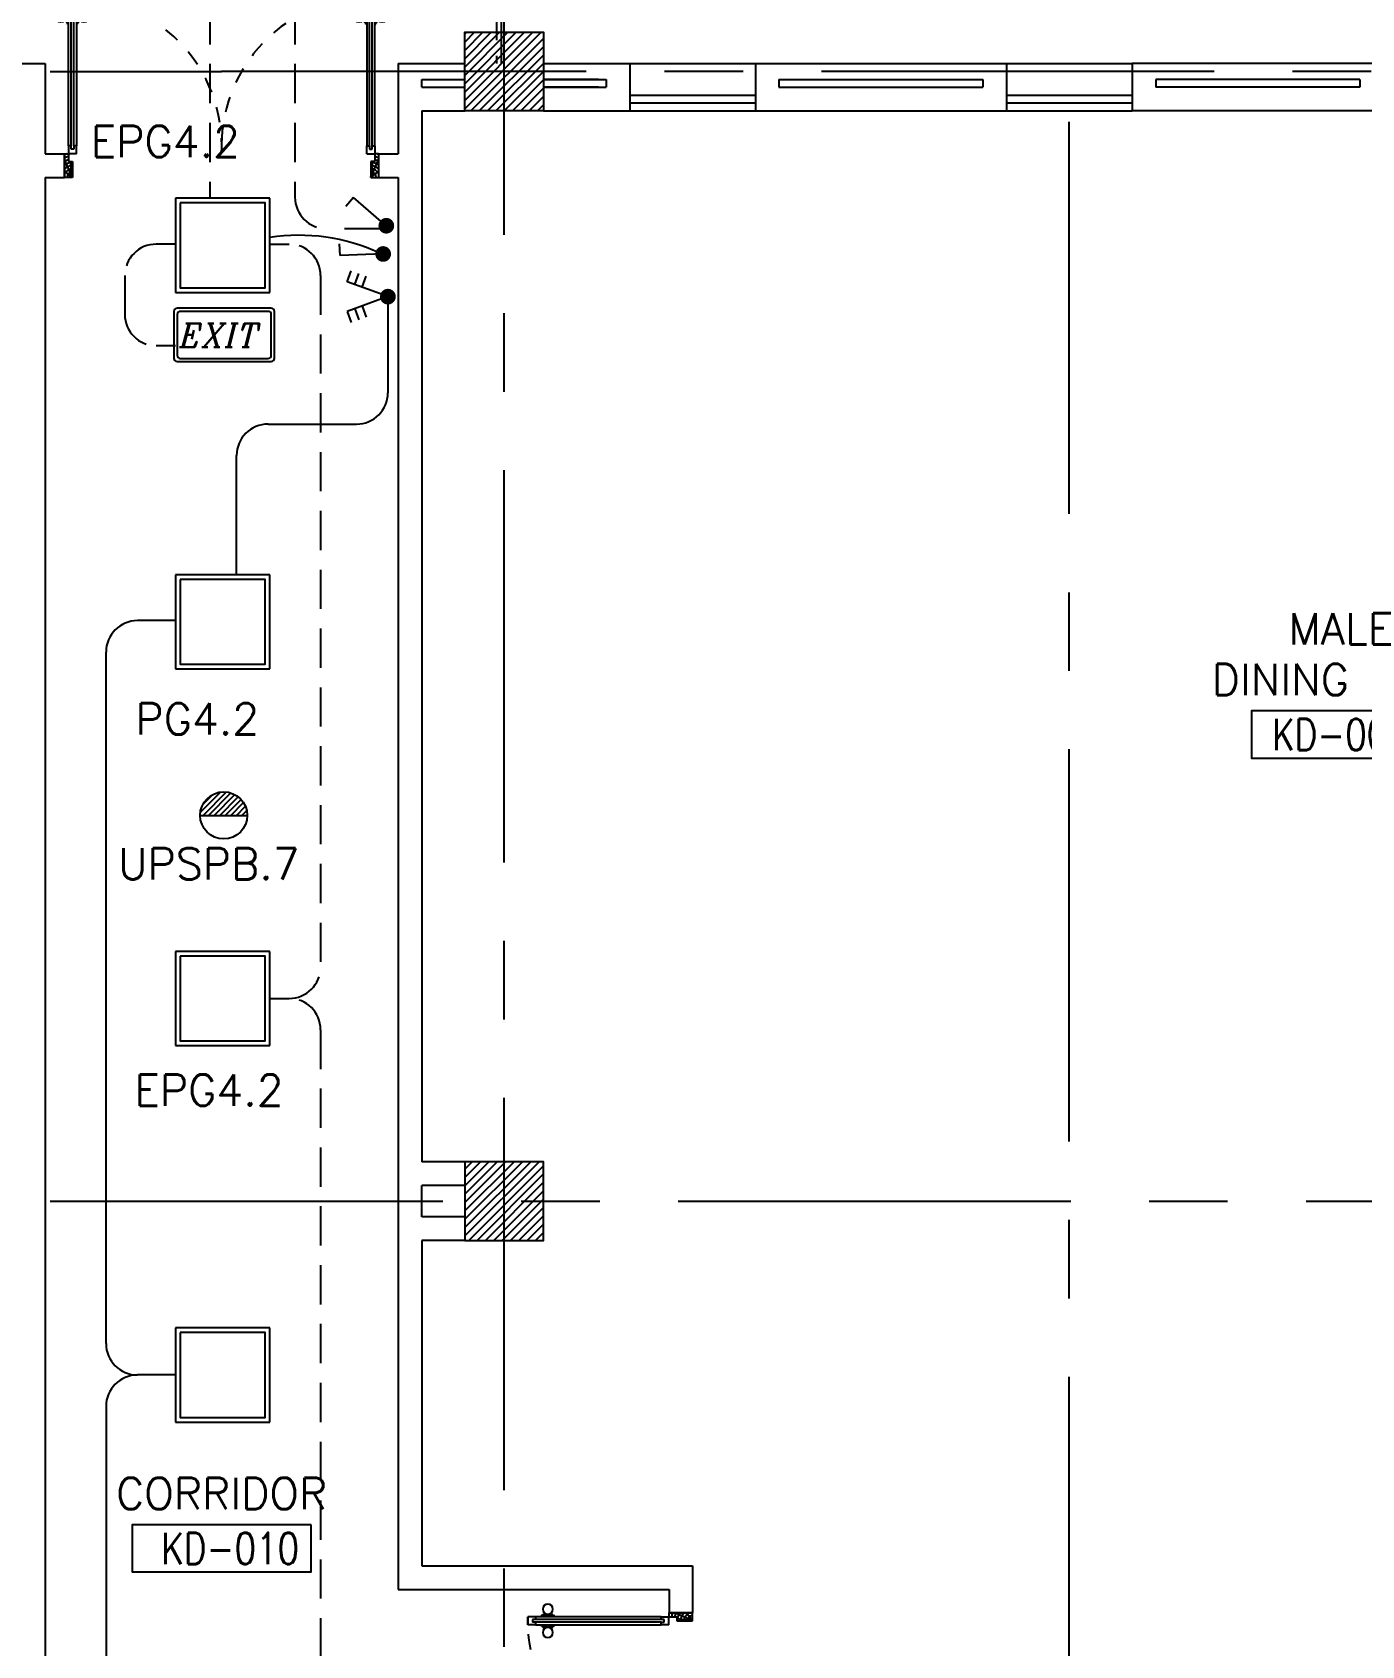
# Model space of a CAD drawing. Extents: x -10 to 91, y -4 to 87.
# Drawn here: x 70.58 to 79.05, y 63.27 to 73.56 of the extents above; entities that cross this region are included whole.
import ezdxf
from ezdxf.enums import TextEntityAlignment as Align

# ---------------------------------------------------------------- set-up
doc = ezdxf.new("R2010")
doc.units = 0
doc.header["$MEASUREMENT"] = 0
doc.header["$PDMODE"] = 3
doc.header["$PDSIZE"] = 0.1
for name, pattern in [('CENTERX2', [4, 2.5, -0.5, 0.5, -0.5]), ('HIDDEN', [0.375, 0.25, -0.125]), ('HIDDEN2', [0.1875, 0.125, -0.0625])]:
    doc.linetypes.add(name, pattern=pattern)
doc.layers.get('0').update_dxf_attribs({"linetype": 'CONTINUOUS'})
doc.layers.get('DEFPOINTS').update_dxf_attribs({"linetype": 'CONTINUOUS'})
for name, color, linetype in [('AX-DIM', 11, 'CONTINUOUS'), ('AXES', 11, 'CENTERX2'), ('COL', 11, 'CONTINUOUS'), ('DOOR', 11, 'CONTINUOUS'), ('E-CLINE', 2, 'CONTINUOUS'), ('E-HLINE', 2, 'HIDDEN'), ('E-LITE', 4, 'CONTINUOUS'), ('E-SWITCH', 4, 'CONTINUOUS'), ('E-TEXT', 4, 'CONTINUOUS'), ('E-TRXT', 4, 'CONTINUOUS'), ('EL-LITE', 4, 'CONTINUOUS'), ('HAT', 11, 'CONTINUOUS'), ('INSUL', 11, 'CONTINUOUS'), ('RM-BOX', 11, 'CONTINUOUS'), ('RM-NAME', 11, 'CONTINUOUS'), ('RM-NO', 11, 'CONTINUOUS'), ('STR', 11, 'CONTINUOUS'), ('WALL', 11, 'CONTINUOUS'), ('WIN', 11, 'CONTINUOUS')]:
    doc.layers.add(name, color=color, linetype=linetype)
doc.styles.add('ITALICC', font='italicc')
doc.styles.add('ROMANS', font='ROMANS.shx', dxfattribs={"width": 0.6})
doc.dimstyles.new('STANDARD in', dxfattribs={"dimtxt": 0.2, "dimasz": 0.1, "dimexe": 0.07, "dimexo": 0.05, "dimgap": 0.1, "dimtad": 1, "dimdec": 0, "dimlfac": 1000, "dimzin": 0, "dimdsep": 46, "dimtxsty": 'ROMANS', "dimblk": 'ARCHTICK', "dimcen": 0.05, "dimdle": 0.05, "dimclrd": 7, "dimclre": 7, "dimclrt": 2, "dimadec": 0, "dimazin": 0, "dimtfac": 1, "dimtdec": 0, "dimtmove": 2, "dimatfit": 3, "dimldrblk": 'ARCHTICK', "dimfxl": 0, "dimtolj": 1, "dimtzin": 0, "dimarcsym": 0})

# ---------------------------------------------------------------- blocks, each defined once
blk = doc.blocks.new('RM1')
at = {"layer": 'RM-BOX'}
blk.add_lwpolyline([(570, -200), (-570, -200), (-570, -500), (570, -500)], close=True, dxfattribs=at)
at = {"layer": 'RM-NAME', "style": 'ROMANS'}
for tag, p in [('ROOMNAME1', (0, 324)), ('ROOMNAME2', (0, 0))]:
    blk.add_attdef(tag, text='', height=200, dxfattribs=at).set_placement(p, align=Align.MIDDLE)
at = {"layer": 'RM-NO', "style": 'ROMANS', "width": 0.8}
blk.add_attdef('ROOMNO', text='', height=200, dxfattribs=at).set_placement((0, -350), align=Align.MIDDLE)
blk = doc.blocks.new('A$C272A55A0')
at = {"layer": 'DOOR', "color": 0, "linetype": 'ByBlock'}
for p, q in [((0, 900), (0, 1050)), ((50, 1050), (0, 1050)), ((50, 950), (50, 1050)), ((1750, 950), (1750, 1050)), ((1750, 1050), (1800, 1050)), ((1800, 1050), (1800, 900)), ((25, 950), (50, 950)), ((25, 900), (25, 950)), ((1775, 950), (1750, 950)), ((1775, 900), (1775, 950)), ((0, 900), (25, 900)), ((75, 900), (25, 900)), ((25, 850), (25, 900)), ((42, 850), (25, 850)), ((58, 870), (42, 870)), ((42, 870), (42, 850)), ((58, 850), (58, 870)), ((75, 850), (58, 850)), ((75, 900), (75, 850)), ((1725, 900), (1775, 900)), ((1725, 900), (1725, 850)), ((1725, 850), (1742, 850)), ((1742, 870), (1758, 870)), ((1742, 850), (1742, 870)), ((1758, 870), (1758, 850)), ((1758, 850), (1775, 850)), ((1800, 900), (1775, 900)), ((1775, 850), (1775, 900)), ((1718, 160), (1709, 160)), ((1709, 95), (1709, 160)), ((1725, 173), (1718, 173)), ((1718, 173), (1718, 83)), ((1718, 95), (1718, 160)), ((1775, 173), (1782, 173)), ((1782, 173), (1782, 83)), ((1782, 160), (1791, 160)), ((1782, 95), (1782, 160)), ((1791, 95), (1791, 160)), ((25, 50), (42, 50)), ((25, 50), (25, 0)), ((25, 0), (75, 0)), ((75, 0), (25, 0)), ((42, 50), (42, 30)), ((42, 30), (58, 30)), ((58, 50), (75, 50)), ((58, 50), (58, 30)), ((75, 50), (75, 0)), ((1718, 95), (1709, 95)), ((1725, 83), (1718, 83)), ((1742, 50), (1725, 50)), ((1725, 50), (1725, 0)), ((1775, 0), (1725, 0)), ((1725, 0), (1775, 0)), ((1742, 50), (1742, 30)), ((1758, 30), (1742, 30)), ((1775, 50), (1758, 50)), ((1758, 50), (1758, 30)), ((1775, 83), (1782, 83)), ((1775, 50), (1775, 0)), ((1782, 95), (1791, 95))]:
    blk.add_line(p, q, dxfattribs=at)
at = {"layer": 'DOOR', "color": 9, "linetype": 'ByBlock'}
for p, q in [((50, 1050), (0, 1010)), ((50, 1050), (0, 937)), ((50, 1050), (37, 950)), ((1750, 1050), (1800, 1010)), ((1750, 1050), (1800, 937)), ((1750, 1050), (1763, 950))]:
    blk.add_line(p, q, dxfattribs=at)
at = {"layer": 'DOOR', "linetype": 'ByBlock'}
for p, q in [((25, 850), (25, 50)), ((42, 850), (42, 50)), ((58, 850), (58, 50)), ((75, 50), (75, 850)), ((1725, 50), (1725, 850)), ((1742, 850), (1742, 50)), ((1758, 850), (1758, 50)), ((1775, 850), (1775, 50))]:
    blk.add_line(p, q, dxfattribs=at)
at = {"layer": 'DOOR', "color": 0, "linetype": 'ByBlock'}
for centre in [(1676, 128), (1824, 128)]:
    blk.add_circle(centre, 32.4, dxfattribs=at)
at = {"layer": 'DOOR', "color": 9, "linetype": 'ByBlock'}
for centre, radius, start, end in [((50, 1050), 54.4, 203.2074, 270), ((50, 1050), 34.4, 180, 270), ((50, 1050), 14.4, 180, 270), ((1750, 1050), 14.4, 270, 0), ((1750, 1050), 34.4, 270, 0), ((1750, 1050), 54.4, 270, 336.7926), ((50, 1050), 74.4, 227.7764, 270), ((50, 1050), 94.4, 238.0182, 270), ((50, 1050), 114, 244.0838, 257.3774), ((50, 1050), 134, 248.1598, 259.28), ((1750, 1050), 74.4, 270, 312.2236), ((1750, 1050), 94.4, 270, 301.9818), ((1750, 1050), 114, 282.6226, 295.9162), ((1750, 1050), 134, 280.72, 291.8402), ((50, 1050), 154, 251.1053, 256.2858), ((1750, 1050), 154, 283.7142, 288.8947)]:
    blk.add_arc(centre, radius, start, end, dxfattribs=at)
at = {"layer": 'DOOR', "linetype": 'HIDDEN', "ltscale": 0.5}
for centre, start, end in [((50, 851), 268.3174, 3.2965), ((1750, 851), 176.7035, 271.6826)]:
    blk.add_arc(centre, 851, start, end, dxfattribs=at)
at = {"layer": 'WALL', "linetype": 'ByBlock'}
blk.add_line((1800, 900), (1800, 1050), dxfattribs=at)
blk = doc.blocks.new('*X43')
at = {"color": 0}
for p, q in [((84179, 62330), (84651, 62801)), ((84179, 62383), (84598, 62801)), ((84179, 62436), (84545, 62801)), ((84179, 62489), (84492, 62801)), ((84179, 62542), (84438, 62801)), ((84179, 62595), (84385, 62801)), ((84179, 62648), (84332, 62801)), ((84179, 62701), (84279, 62801)), ((84179, 62754), (84226, 62801)), ((84204, 62301), (84679, 62777)), ((84257, 62301), (84679, 62724)), ((84310, 62301), (84679, 62671)), ((84363, 62301), (84679, 62617)), ((84416, 62301), (84679, 62564)), ((84469, 62301), (84679, 62511)), ((84522, 62301), (84679, 62458)), ((84575, 62301), (84679, 62405)), ((84628, 62301), (84679, 62352))]:
    blk.add_line(p, q, dxfattribs=at)
blk = doc.blocks.new('A$C010A25D0')
at = {"layer": 'DOOR', "color": 0, "linetype": 'ByBlock'}
for p, q in [((0, 2031), (0, 1981)), ((0, 1981), (0, 2031)), ((50, 2031), (0, 2031)), ((50, 1981), (0, 1981)), ((30, 2014), (30, 1998)), ((50, 2014), (30, 2014)), ((50, 1998), (30, 1998)), ((50, 2031), (50, 2014)), ((50, 1998), (50, 1981)), ((83, 2031), (83, 2038)), ((173, 2038), (83, 2038)), ((83, 1981), (83, 1974)), ((173, 1974), (83, 1974)), ((95, 2038), (95, 2047)), ((95, 2047), (160, 2047)), ((95, 2038), (160, 2038)), ((95, 1974), (95, 1965)), ((95, 1974), (160, 1974)), ((95, 1965), (160, 1965)), ((160, 2038), (160, 2047)), ((160, 1974), (160, 1965)), ((173, 2031), (173, 2038)), ((173, 1981), (173, 1974)), ((950, 2014), (950, 2031)), ((950, 2031), (1000, 2031)), ((970, 2014), (950, 2014)), ((950, 1981), (950, 1998)), ((950, 1998), (970, 1998)), ((1000, 1981), (950, 1981)), ((970, 1998), (970, 2014)), ((1000, 2056), (1000, 2031)), ((1000, 2056), (1150, 2056)), ((1000, 1981), (1000, 2031)), ((1000, 2031), (1050, 2031)), ((1050, 2031), (1050, 2006)), ((1050, 2006), (1150, 2006)), ((1150, 2006), (1150, 2056)), ((50, 131), (0, 131)), ((0, 131), (0, 81)), ((0, 81), (0, 131)), ((50, 114), (30, 114)), ((30, 98), (30, 114)), ((50, 114), (50, 131)), ((173, 138), (83, 138)), ((83, 131), (83, 138)), ((95, 147), (160, 147)), ((95, 138), (95, 147)), ((95, 138), (160, 138)), ((160, 138), (160, 147)), ((173, 131), (173, 138)), ((1000, 131), (950, 131)), ((950, 131), (950, 114)), ((950, 114), (970, 114)), ((970, 114), (970, 98)), ((1000, 131), (1000, 81)), ((1050, 81), (1050, 106)), ((1050, 106), (1150, 106)), ((1150, 106), (1150, 56)), ((50, 81), (0, 81)), ((50, 98), (30, 98)), ((50, 81), (50, 98)), ((83, 81), (83, 74)), ((173, 74), (83, 74)), ((95, 74), (160, 74)), ((95, 74), (95, 65)), ((95, 65), (160, 65)), ((160, 74), (160, 65)), ((173, 81), (173, 74)), ((970, 98), (950, 98)), ((950, 98), (950, 81)), ((950, 81), (1000, 81)), ((1000, 56), (1000, 81)), ((1000, 81), (1050, 81)), ((1000, 56), (1150, 56))]:
    blk.add_line(p, q, dxfattribs=at)
at = {"layer": 'DOOR', "linetype": 'ByBlock'}
for p, q in [((950, 2031), (50, 2031)), ((950, 2014), (50, 2014)), ((950, 1998), (50, 1998)), ((50, 1981), (950, 1981)), ((50, 131), (950, 131)), ((950, 114), (50, 114)), ((950, 98), (50, 98)), ((950, 81), (50, 81)), ((1150, 56), (1000, 56))]:
    blk.add_line(p, q, dxfattribs=at)
at = {"layer": 'DOOR', "color": 9, "linetype": 'ByBlock'}
for p, q in [((1150, 2006), (1037, 2056)), ((1150, 2006), (1050, 2019)), ((1150, 2006), (1110, 2056)), ((1150, 106), (1037, 56)), ((1150, 106), (1050, 93)), ((1150, 106), (1110, 56))]:
    blk.add_line(p, q, dxfattribs=at)
at = {"layer": 'DOOR', "color": 0, "linetype": 'ByBlock'}
for centre in [(128, 2079), (128, 1932), (128, 179), (128, 32)]:
    blk.add_circle(centre, 32.4, dxfattribs=at)
at = {"layer": 'DOOR', "linetype": 'HIDDEN', "ltscale": 0.5}
for centre, start, end in [((951, 2006), 178.494, 272.9568), ((951, 106), 87.0432, 181.506)]:
    blk.add_arc(centre, 951, start, end, dxfattribs=at)
at = {"layer": 'DOOR', "color": 9, "linetype": 'ByBlock'}
for centre, radius, start, end in [((1150, 2006), 154, 161.1053, 166.2858), ((1150, 2006), 134, 158.1598, 169.28), ((1150, 2006), 114, 154.0838, 167.3774), ((1150, 2006), 94.4, 148.0182, 180), ((1150, 2006), 74.4, 137.7764, 180), ((1150, 2006), 54.4, 113.2074, 180), ((1150, 2006), 34.4, 90, 180), ((1150, 2006), 14.4, 90, 180), ((1150, 106), 94.4, 180, 211.9818), ((1150, 106), 74.4, 180, 222.2236), ((1150, 106), 54.4, 180, 246.7926), ((1150, 106), 34.4, 180, 270), ((1150, 106), 14.4, 180, 270), ((1150, 106), 154, 193.7142, 198.8947), ((1150, 106), 134, 190.72, 201.8402), ((1150, 106), 114, 192.6226, 205.9162)]:
    blk.add_arc(centre, radius, start, end, dxfattribs=at)
at = {"layer": 'WALL'}
blk.add_line((1000, 56), (1150, 56), dxfattribs=at)
blk = doc.blocks.new('*X63')
at = {"color": 0}
for p, q in [((196689, 69515), (197174, 70001)), ((196689, 69568), (197121, 70001)), ((196689, 69621), (197068, 70001)), ((196689, 69675), (197015, 70001)), ((196689, 69728), (196962, 70001)), ((196689, 69781), (196909, 70001)), ((196689, 69834), (196856, 70001)), ((196689, 69887), (196803, 70001)), ((196689, 69940), (196750, 70001)), ((196689, 69993), (196697, 70001)), ((196727, 69501), (197189, 69962)), ((196780, 69501), (197189, 69909)), ((196833, 69501), (197189, 69856)), ((196886, 69501), (197189, 69803)), ((196939, 69501), (197189, 69750)), ((196992, 69501), (197189, 69697)), ((197045, 69501), (197189, 69644)), ((197098, 69501), (197189, 69591)), ((197151, 69501), (197189, 69538))]:
    blk.add_line(p, q, dxfattribs=at)
blk = doc.blocks.new('_ARCHTICK')
at = {"color": 0, "linetype": 'ByBlock', "const_width": 0.15}
blk.add_lwpolyline([(-0.5, -0.5), (0.5, 0.5)], dxfattribs=at)
blk = doc.blocks.new('*D134')
at = {"layer": 'AX-DIM', "color": 7, "lineweight": -2}
for p, q in [((13.294, 73.42), (13.294, 85.618)), ((88.61, 84.178), (88.61, 85.618)), ((13.244, 85.548), (88.66, 85.548))]:
    blk.add_line(p, q, dxfattribs=at)
at = {"layer": 'DEFPOINTS', "color": 0}
for p in [(88.61, 85.548), (88.61, 84.128), (13.294, 73.37)]:
    blk.add_point(p, dxfattribs=at)
at = {"layer": 'AX-DIM', "color": 7, "lineweight": -2, "xscale": 0.1, "yscale": 0.1, "zscale": 0.1, "rotation": 180}
blk.add_blockref('_ARCHTICK', (13.294, 85.548), dxfattribs=at)
at = {"layer": 'AX-DIM', "color": 7, "lineweight": -2, "xscale": 0.1, "yscale": 0.1, "zscale": 0.1}
blk.add_blockref('_ARCHTICK', (88.61, 85.548), dxfattribs=at)
at = {"layer": 'AX-DIM', "color": 2, "insert": (50.952, 85.748), "char_height": 0.2, "attachment_point": 5, "style": 'ROMANS'}
blk.add_mtext('\\A1;75316', dxfattribs=at)
blk = doc.blocks.new('3G2W')
for p, q in [((0.329, 0.12), (0.278, 0.261)), ((0.423, 0.154), (0.372, 0.295)), ((0.517, 0.188), (0.466, 0.329)), ((0, 0), (0.517, 0.188)), ((0, 0), (0.517, -0.188)), ((0.329, -0.12), (0.278, -0.261)), ((0.423, -0.154), (0.372, -0.295)), ((0.517, -0.188), (0.466, -0.329))]:
    blk.add_line(p, q)
at = {"const_width": 0.1}
blk.add_lwpolyline([(-0.05, 0, 1), (0.05, 0, 1)], format="xyb", close=True, dxfattribs=at)
blk = doc.blocks.new('EXIT')
at = {"layer": 'E-LITE', "color": 4}
for p, q in [((-0.32, 0.15), (-0.32, -0.15)), ((0.3, 0.17), (-0.3, 0.17)), ((0.32, -0.15), (0.32, 0.15)), ((-0.3, -0.17), (0.3, -0.17))]:
    blk.add_line(p, q, dxfattribs=at)
at = {"layer": 'E-LITE', "color": 8}
for p, q in [((-0.3, 0.13), (-0.3, -0.13)), ((0.28, 0.15), (-0.28, 0.15)), ((0.3, -0.13), (0.3, 0.13)), ((-0.28, -0.15), (0.28, -0.15))]:
    blk.add_line(p, q, dxfattribs=at)
at = {"layer": 'E-LITE', "color": 4}
for centre, start, end in [((-0.3, 0.15), 90, 180), ((0.3, 0.15), 360, 90), ((-0.3, -0.15), 180, 270), ((0.3, -0.15), 270, 0)]:
    blk.add_arc(centre, 0.02, start, end, dxfattribs=at)
at = {"layer": 'E-LITE', "color": 8}
for centre, start, end in [((-0.28, 0.13), 90, 180), ((0.28, 0.13), 0, 90), ((-0.28, -0.13), 180, 270), ((0.28, -0.13), 270, 0)]:
    blk.add_arc(centre, 0.02, start, end, dxfattribs=at)
at = {"layer": 'E-LITE', "color": 5, "style": 'ITALICC'}
blk.add_text('EXIT', height=0.15, dxfattribs=at).set_placement((-0.284, -0.078))
blk = doc.blocks.new('L42')
at = {"layer": 'E-LITE'}
for p, q in [((0.3, 0.3), (-0.3, 0.3)), ((-0.3, 0.3), (-0.3, -0.3)), ((0.3, -0.3), (0.3, 0.3)), ((-0.3, -0.3), (0.3, -0.3))]:
    blk.add_line(p, q, dxfattribs=at)
at = {"layer": 'E-LITE', "color": 8}
blk.add_lwpolyline([(-0.27, 0.27), (-0.27, -0.27), (0.27, -0.27), (0.27, 0.27)], close=True, dxfattribs=at)
blk = doc.blocks.new('1G1W')
for p, q in [((0, 0), (0.55, 0)), ((0.55, 0), (0.55, -0.15))]:
    blk.add_line(p, q)
at = {"const_width": 0.1}
blk.add_lwpolyline([(-0.05, 0, 1), (0.05, 0, 1)], format="xyb", close=True, dxfattribs=at)
blk = doc.blocks.new('EL')
at = {"layer": 'EL-LITE'}
h = blk.add_hatch(dxfattribs=at)
h.set_pattern_fill('ANSI31', color=4, scale=0.2, style=0)
h.set_pattern_definition([(45, (587.071197, 567.777136), (-0.0176776695, 0.0176776695), [])])
h.paths.add_polyline_path([(0.15, 0, 1), (-0.15, 0)])
at = {"layer": 'EL-LITE', "color": 4}
blk.add_line((-0.15, 0), (0.15, 0), dxfattribs=at)
blk.add_circle((0, 0), 0.15, dxfattribs=at)

msp = doc.modelspace()

# ---------------------------------------------------------------- linework, layer by layer
at = {"layer": 'AXES'}
for p, q in [((73.5839, -3.736), (73.5839, 86.0986)), ((2.6925, 73.3054), (71.7839, 73.3054)), ((90.1058, 73.3054), (71.7839, 73.3054)), ((77.1839, 14.4854), (77.1839, 73.3054)), ((2.6925, 66.1054), (90.1058, 66.1054))]:
    msp.add_line(p, q, dxfattribs=at)
at = {"layer": 'COL'}
for points in [[(73.3339, 73.0554), (73.3339, 73.5554), (73.8339, 73.5554), (73.8339, 73.0554)], [(73.3339, 66.3554), (73.3339, 65.8554), (73.8339, 65.8554), (73.8339, 66.3554)]]:
    msp.add_lwpolyline(points, close=True, dxfattribs=at)
at = {"layer": 'E-CLINE', "color": 4}
for p, q in [((71.4909, 69.8052), (71.2475, 69.8052)), ((71.4909, 69.8052), (71.2475, 69.8052)), ((71.0475, 65.1973), (71.0475, 69.6052)), ((71.0475, 65.1973), (71.0475, 69.6052)), ((71.4909, 64.9973), (71.2475, 64.9973)), ((71.4909, 64.9973), (71.2475, 64.9973)), ((71.0475, 64.7973), (71.0475, 62.7973)), ((71.0475, 64.7973), (71.0475, 62.7973))]:
    msp.add_line(p, q, dxfattribs=at)
for centre, start, end in [((71.2475, 69.6052), 90, 180), ((71.2475, 69.6052), 90, 180), ((71.2475, 65.1973), 180, 270), ((71.2475, 65.1973), 180, 270), ((71.2475, 64.7973), 90, 180), ((71.2475, 64.7973), 90, 180)]:
    msp.add_arc(centre, 0.2, start, end, dxfattribs=at)
at = {"layer": 'E-HLINE', "color": 4}
for p, q in [((71.7085, 74.1032), (71.7085, 72.4973)), ((72.2513, 74.1032), (72.2513, 72.5034)), ((72.8168, 72.3034), (72.4513, 72.3034)), ((71.4909, 72.2048), (71.3673, 72.2048)), ((72.0909, 72.2048), (72.2146, 72.2048)), ((72.0909, 72.2048), (72.2146, 72.2048)), ((71.1673, 72.0048), (71.1673, 71.7577)), ((72.4146, 72.0048), (72.4146, 67.5973)), ((72.4146, 72.0048), (72.4146, 67.5973)), ((71.4909, 71.5577), (71.3673, 71.5577)), ((72.0909, 67.3973), (72.2146, 67.3973)), ((72.0909, 67.3973), (72.2146, 67.3973)), ((72.4146, 67.1973), (72.4146, 60.3973)), ((72.4146, 67.1973), (72.4146, 60.3973))]:
    msp.add_line(p, q, dxfattribs=at)
for centre, start, end in [((72.4513, 72.5034), 180, 270), ((71.3673, 72.0048), 90, 180), ((72.2146, 72.0048), 0, 90), ((72.2146, 72.0048), 0, 90), ((71.3673, 71.7577), 180, 270), ((72.2146, 67.5973), 270, 0), ((72.2146, 67.5973), 270, 0), ((72.2146, 67.1973), 0, 90), ((72.2146, 67.1973), 0, 90)]:
    msp.add_arc(centre, 0.2, start, end, dxfattribs=at)
at = {"layer": 'E-LITE', "color": 4}
msp.add_arc((72.2784, 71.0478), 1.2136, 65.13014, 98.88577, dxfattribs=at)
at = {"layer": 'E-SWITCH', "color": 4}
for p, q in [((72.8432, 71.8703), (72.8432, 71.2581)), ((72.8432, 71.8703), (72.8432, 71.2581)), ((72.0795, 71.0581), (72.6432, 71.0581)), ((72.0795, 71.0581), (72.6432, 71.0581)), ((71.8795, 70.0973), (71.8795, 70.8581)), ((71.8795, 70.0973), (71.8795, 70.8581))]:
    msp.add_line(p, q, dxfattribs=at)
for centre, start, end in [((72.6432, 71.2581), 270, 0), ((72.6432, 71.2581), 270, 0), ((72.0795, 70.8581), 90, 180), ((72.0795, 70.8581), 90, 180)]:
    msp.add_arc(centre, 0.2, start, end, dxfattribs=at)
at = {"layer": 'INSUL'}
for p, q in [((73.0589, 73.2054), (73.0589, 73.2554)), ((73.0589, 73.2554), (73.3339, 73.2554)), ((73.0589, 73.2554), (73.3339, 73.2554)), ((73.0589, 73.2054), (73.0589, 73.2554)), ((73.0589, 73.2054), (73.0589, 73.2554)), ((73.8339, 73.2554), (74.2339, 73.2554)), ((74.1839, 73.2554), (73.8339, 73.2554)), ((74.2339, 73.2554), (74.2339, 73.2054)), ((75.3339, 73.2554), (76.6339, 73.2554)), ((75.3339, 73.2554), (75.3339, 73.2054)), ((76.6339, 73.2554), (76.6339, 73.2054)), ((79.0339, 73.2554), (77.7339, 73.2554)), ((77.7339, 73.2554), (77.7339, 73.2054)), ((79.0339, 73.2554), (79.0339, 73.2054)), ((73.0589, 73.2054), (73.3339, 73.2054)), ((73.0589, 73.2054), (73.3339, 73.2054)), ((73.8339, 73.2054), (74.2339, 73.2054)), ((74.1839, 73.2054), (73.8339, 73.2054)), ((75.3339, 73.2054), (76.6339, 73.2054)), ((79.0339, 73.2054), (77.7339, 73.2054))]:
    msp.add_line(p, q, dxfattribs=at)
at = {"layer": 'STR', "linetype": 'HIDDEN2'}
msp.add_line((73.5339, 76.5554), (73.5339, 73.3554), dxfattribs=at)
at = {"layer": 'STR'}
msp.add_line((73.5639, 76.5754), (73.5639, 73.3554), dxfattribs=at)
at = {"layer": 'WALL'}
for p, q in [((70.2339, 73.3554), (70.6589, 73.3554)), ((70.2339, 73.3554), (70.6589, 73.3554)), ((70.2339, 73.3554), (70.6589, 73.3554)), ((70.6589, 73.3554), (70.6589, 72.7804)), ((70.6589, 73.3554), (70.6589, 72.7804)), ((72.9089, 73.3554), (73.3339, 73.3554)), ((72.9089, 73.3554), (72.9089, 72.7804)), ((72.9089, 73.3554), (72.9089, 72.7804)), ((72.9089, 73.3554), (73.3339, 73.3554)), ((72.9089, 73.3554), (72.9089, 72.7804)), ((73.8339, 73.3554), (74.3839, 73.3554)), ((74.3839, 73.3554), (74.3839, 73.0554)), ((75.1839, 73.3554), (76.7839, 73.3554)), ((75.1839, 73.3554), (75.1839, 73.0554)), ((76.7839, 73.3554), (76.7839, 73.0554)), ((79.1839, 73.3554), (77.5839, 73.3554)), ((77.5839, 73.3554), (77.5839, 73.0554)), ((73.0589, 73.0554), (73.0589, 66.3554)), ((73.0589, 73.0554), (73.3339, 73.0554)), ((73.0589, 73.0554), (73.3339, 73.0554)), ((73.8339, 73.0554), (74.3839, 73.0554)), ((75.1839, 73.0554), (76.7839, 73.0554)), ((79.1839, 73.0554), (77.5839, 73.0554)), ((70.6589, 72.7804), (70.7839, 72.7804)), ((70.6589, 72.7804), (70.7839, 72.7804)), ((70.6589, 72.7804), (70.7839, 72.7804)), ((70.7839, 72.7804), (70.7839, 72.6304)), ((70.7839, 72.7804), (70.7839, 72.6304)), ((70.7839, 72.7804), (70.7839, 72.6304)), ((70.7839, 72.7804), (70.7839, 72.6304)), ((72.7839, 72.7804), (72.7839, 72.6304)), ((72.7839, 72.7804), (72.9089, 72.7804)), ((72.7839, 72.7804), (72.9089, 72.7804)), ((72.7839, 72.7804), (72.7839, 72.6304)), ((72.7839, 72.7804), (72.7839, 72.6304)), ((72.7839, 72.7804), (72.7839, 72.6304)), ((70.6589, 72.6304), (70.6589, 56.5804)), ((70.6589, 72.6304), (70.6589, 56.5804)), ((70.6589, 72.6304), (70.7839, 72.6304)), ((70.6589, 72.6304), (70.7839, 72.6304)), ((70.6589, 72.6304), (70.6589, 56.5804)), ((70.6589, 72.6304), (70.7839, 72.6304)), ((72.7839, 72.6304), (72.9089, 72.6304)), ((72.7839, 72.6304), (72.9089, 72.6304)), ((72.9089, 72.6304), (72.9089, 63.6304)), ((72.9089, 72.6304), (72.9089, 63.6304)), ((70.6589, 72.2745), (70.6589, 56.5804)), ((73.3339, 66.3554), (73.0589, 66.3554)), ((73.3339, 66.3554), (73.0589, 66.3554)), ((73.3339, 66.2054), (73.0589, 66.2054)), ((73.0589, 66.0054), (73.0589, 66.2054)), ((73.3339, 66.0054), (73.0589, 66.0054)), ((73.0589, 65.8554), (73.0589, 63.7804)), ((73.3339, 65.8554), (73.0589, 65.8554)), ((73.3339, 65.8554), (73.0589, 65.8554)), ((73.0589, 63.7804), (74.7839, 63.7804)), ((74.7839, 63.7804), (74.7839, 63.4804)), ((72.9089, 63.6304), (74.6339, 63.6304)), ((72.9089, 63.6304), (74.1839, 63.6304)), ((74.6339, 63.6304), (74.6339, 63.4804)), ((74.6339, 63.4804), (74.7839, 63.4804))]:
    msp.add_line(p, q, dxfattribs=at)
at = {"layer": 'WIN'}
for p, q in [((74.3839, 73.3554), (75.1839, 73.3554)), ((76.7839, 73.3554), (77.5839, 73.3554)), ((74.3839, 73.1554), (75.1839, 73.1554)), ((76.7839, 73.1554), (77.5839, 73.1554)), ((74.3839, 73.1054), (75.1839, 73.1054)), ((74.3839, 73.0554), (75.1839, 73.0554)), ((76.7839, 73.1054), (77.5839, 73.1054)), ((76.7839, 73.0554), (77.5839, 73.0554))]:
    msp.add_line(p, q, dxfattribs=at)

# ---------------------------------------------------------------- block references
at = {"layer": 'DOOR', "color": 0, "yscale": 0.0009999999892897904, "zscale": 0.001, "rotation": 270}
for name, p, xscale in [('A$C010A25D0', (70.728, 73.7807), 0.0009999999892897904), ('A$C272A55A0', (73.7336, 61.6804), -0.0009999999892897904)]:
    msp.add_blockref(name, p, dxfattribs=dict(at, xscale=xscale))
at = {"layer": 'E-LITE', "color": 4}
for name, p in [('L42', (71.7909, 72.1973)), ('L42', (71.7909, 72.1973)), ('EXIT', (71.8004, 71.6267)), ('EXIT', (71.8004, 71.6267)), ('L42', (71.7909, 69.7973)), ('L42', (71.7909, 69.7973)), ('L42', (71.7909, 67.3973)), ('L42', (71.7909, 67.3973)), ('L42', (71.7909, 64.9973)), ('L42', (71.7909, 64.9973))]:
    msp.add_blockref(name, p, dxfattribs=at)
at = {"layer": 'E-LITE'}
msp.add_blockref('EL', (71.7972, 68.5642), dxfattribs=at)
at = {"layer": 'E-SWITCH', "color": 4, "yscale": 0.5, "zscale": 0.5}
for name, p, xscale, rotation in [('1G1W', (72.8331, 72.3223), -0.5, 319.1791117032595), ('1G1W', (72.8129, 72.1423), 0.5, 182.0920693157562), ('3G2W', (72.8432, 71.8703), 0.5, 180), ('3G2W', (72.8432, 71.8703), 0.5, 180)]:
    msp.add_blockref(name, p, dxfattribs=dict(at, xscale=xscale, rotation=rotation))
at = {"layer": 'HAT', "xscale": 0.001000000047497451, "yscale": 0.0009999999892897904, "zscale": 0.001}
for name, p in [('*X63', (-123.3546, 3.5544)), ('*X43', (-10.8453, 3.5544))]:
    msp.add_blockref(name, p, dxfattribs=at)
msp.add_blockref('RM1', (78.914, 69.4294), dxfattribs=at).add_auto_attribs({'ROOMNO': 'KD-001', 'ROOMNAME2': 'DINING HALL', 'ROOMNAME1': 'MALE'})
at = {"layer": 'WALL', "xscale": 0.001000000047497451, "yscale": 0.0009999999892897904, "zscale": 0.001}
msp.add_blockref('RM1', (71.7839, 64.2421), dxfattribs=at).add_auto_attribs({'ROOMNO': ' KD-010', 'ROOMNAME2': 'CORRIDOR'})

# ---------------------------------------------------------------- texts
at = {"layer": 'E-TEXT', "color": 4, "style": 'ROMANS'}
for s, p in [('EPG4.2', (70.9495, 72.76)), ('PG4.2', (71.2346, 69.079)), ('EPG4.2', (71.2276, 66.7131))]:
    msp.add_text(s, height=0.2, dxfattribs=at).set_placement(p)
at = {"layer": 'E-TRXT', "color": 4, "style": 'ROMANS'}
msp.add_text('UPSPB.7', height=0.2, dxfattribs=at).set_placement((71.1238, 68.1555))

# ---------------------------------------------------------------- dimensions: what is measured, and where the dimension line sits
at = {"layer": 'AX-DIM'}
dim = msp.add_linear_dim(base=(88.6099, 85.5484), p1=(13.2939, 73.37), p2=(88.6099, 84.1284), dimstyle='STANDARD in', dxfattribs=at)
dim.commit()
dim.dimension.update_dxf_attribs({"geometry": '*D134', "text_midpoint": (50.9519, 85.7484)})

doc.saveas('drawing.dxf')
